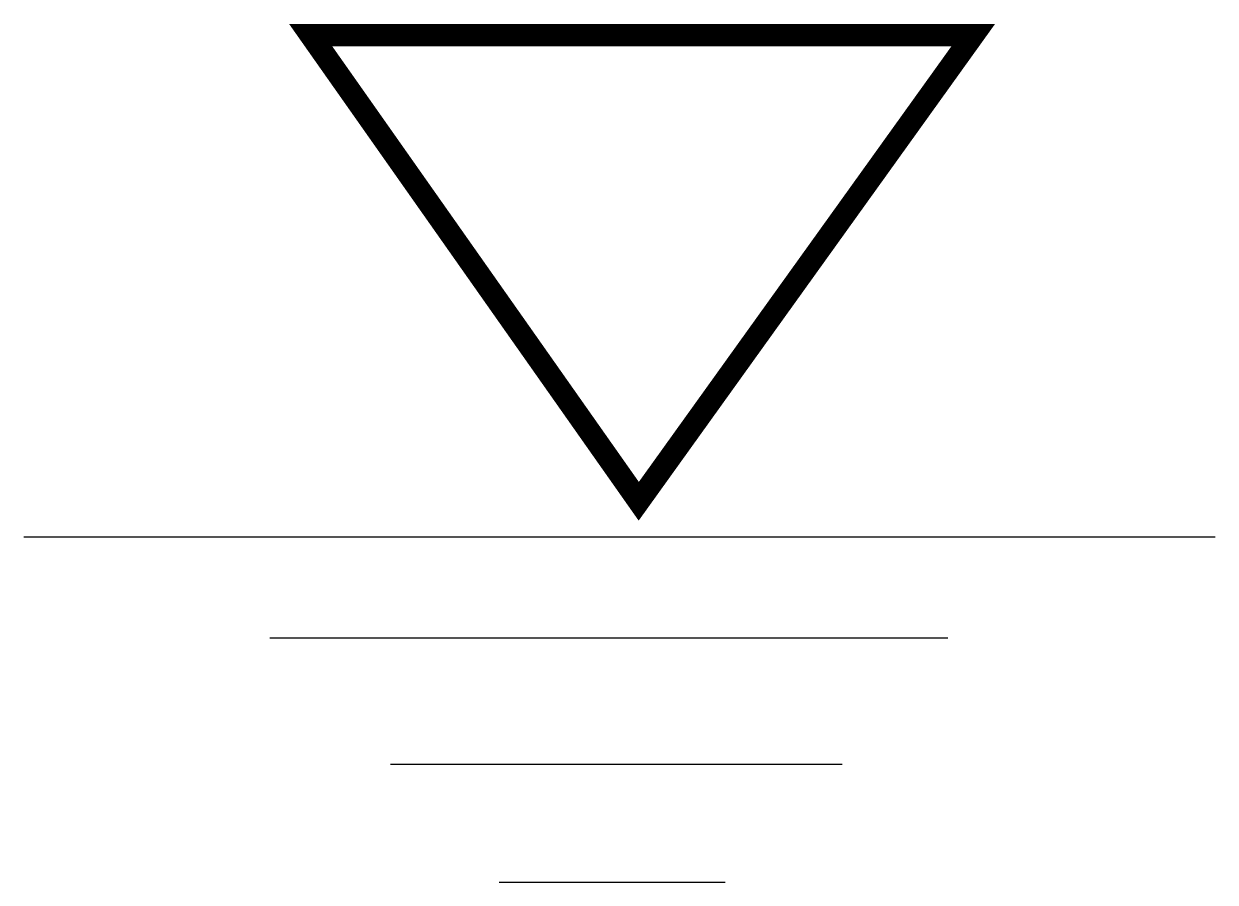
# Model space of a CAD drawing. Extents: x 4.76 to 10.07, y 2.8 to 6.62.
import ezdxf

# ---------------------------------------------------------------- set-up
doc = ezdxf.new("R2010")
doc.units = 0
doc.header["$MEASUREMENT"] = 0
doc.layers.get('0').update_dxf_attribs({"linetype": 'CONTINUOUS'})
doc.layers.add('3', color=7, linetype='CONTINUOUS')

msp = doc.modelspace()

# ---------------------------------------------------------------- linework, layer by layer
at = {"color": 7}
for p, q in [((5.8587, 3.885), (8.8791, 3.885)), ((8.409, 3.321), (6.3954, 3.321)), ((6.8804, 2.7969), (7.8872, 2.7969))]:
    msp.add_line(p, q, dxfattribs=at)
at = {"color": 7, "const_width": 0.1}
msp.add_lwpolyline([(6.04, 6.5699), (8.9928, 6.5699), (7.5021, 4.4934)], close=True, dxfattribs=at)
at = {"layer": '3', "color": 7}
msp.add_line((4.762, 4.3357), (10.0706, 4.3357), dxfattribs=at)

doc.saveas('drawing.dxf')
